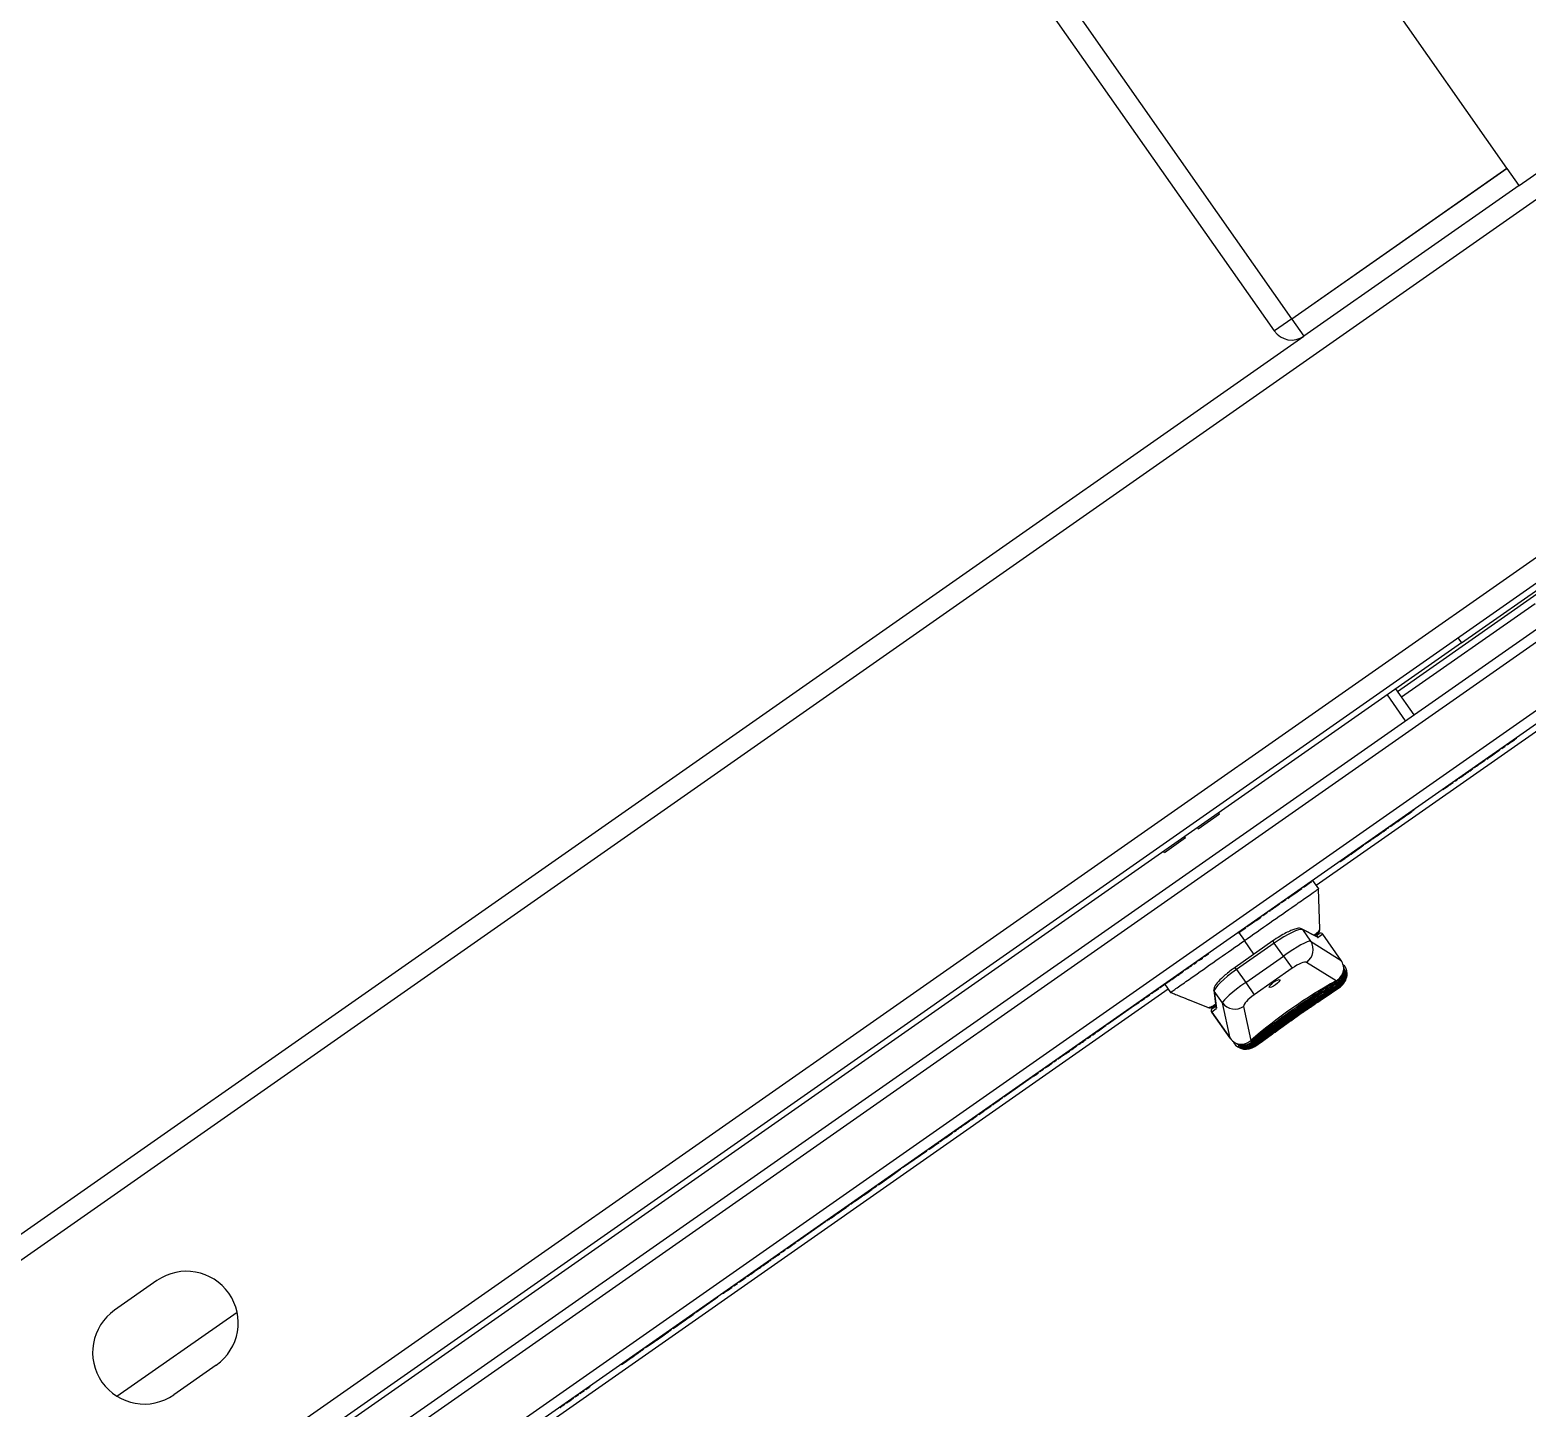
# Model space of a CAD drawing. Header units: millimetres. Extents: x 152904052 to 153933663, y 538271515 to 539240469.
# Drawn here: x 153333984.5 to 153334274.5, y 538932693 to 538932960 of the extents above; entities that cross this region are included whole.
import ezdxf

# ---------------------------------------------------------------- set-up
doc = ezdxf.new("R2010")
doc.units = ezdxf.units.MM
doc.layers.add('POWR', color=5, linetype='Continuous')

msp = doc.modelspace()

# ---------------------------------------------------------------- linework, layer by layer
at = {"layer": 'POWR', "color": 7}
for p, q in [((153333354.98, 538932282.11), (153335150.56, 538933539.39)), ((153334272.94, 538932929.88), (153335118.72, 538933522.1)), ((153333404.76, 538932247.62), (153335165.93, 538933480.81)), ((153333407.11, 538932244.27), (153335168.29, 538933477.45)), ((153334270.59, 538932933.24), (153333993.32, 538933329.21)), ((153334228.89, 538932904.04), (153333951.63, 538933300.02)), ((153334225.54, 538932901.69), (153333948.27, 538933297.67)), ((153334228.89, 538932904.04), (153334270.59, 538932933.24)), ((153334270.65, 538932933.15), (153334228.95, 538932903.96)), ((153334272.94, 538932929.88), (153334270.65, 538932933.15)), ((153334272.94, 538932929.88), (153334231.25, 538932900.68)), ((153334248.12, 538932917.38), (153334248.06, 538932917.46)), ((153334249.76, 538932918.53), (153334249.7, 538932918.61)), ((153334249.71, 538932918.62), (153334249.76, 538932918.53)), ((153334249.86, 538932918.73), (153334249.92, 538932918.64)), ((153334246.32, 538932916.12), (153334246.26, 538932916.2)), ((153334246.42, 538932916.32), (153334246.48, 538932916.23)), ((153334228.89, 538932904.04), (153334225.54, 538932901.69)), ((153334228.95, 538932903.96), (153334231.25, 538932900.68)), ((153333382.11, 538932306.11), (153334231.25, 538932900.68)), ((153334261.76, 538932841.24), (153334315.01, 538932878.52)), ((153333395.52, 538932227.18), (153334287.24, 538932851.57)), ((153333396.67, 538932225.54), (153334288.38, 538932849.93)), ((153334249.41, 538932831.85), (153334276.36, 538932850.72)), ((153334250.16, 538932830.79), (153334276.04, 538932848.91)), ((153334296.85, 538932842.55), (153333400.7, 538932215.06)), ((153334261.76, 538932841.24), (153333411.89, 538932246.15)), ((153334261.07, 538932842.22), (153334261.76, 538932841.24)), ((153334296.34, 538932839.63), (153333403.63, 538932214.54)), ((153334250.96, 538932826.16), (153334247.43, 538932831.2)), ((153334252.59, 538932827.31), (153334249.07, 538932832.35)), ((153334277.4, 538932824.83), (153334233.66, 538932794.2)), ((153334270.27, 538932821.25), (153334270.21, 538932821.33)), ((153334272.48, 538932822.8), (153334272.42, 538932822.88)), ((153334266.39, 538932818.53), (153334266.33, 538932818.62)), ((153334269.3, 538932820.57), (153334269.25, 538932820.66)), ((153334261.36, 538932815.02), (153334261.31, 538932815.1)), ((153334265.33, 538932817.79), (153334265.28, 538932817.88)), ((153334258.19, 538932812.79), (153334258.13, 538932812.88)), ((153334210.79, 538932805.24), (153334214.89, 538932808.11)), ((153334214.74, 538932808.31), (153334214.89, 538932808.11)), ((153334252.59, 538932808.87), (153334252.53, 538932808.95)), ((153334204.24, 538932800.65), (153334208.33, 538932803.52)), ((153334208.33, 538932803.52), (153334208.19, 538932803.72)), ((153334210.65, 538932805.44), (153334210.79, 538932805.24)), ((153334245.45, 538932803.87), (153334245.39, 538932803.95)), ((153334247.72, 538932805.46), (153334247.66, 538932805.54)), ((153334204.24, 538932800.65), (153334204.09, 538932800.86)), ((153334238.3, 538932798.87), (153334238.25, 538932798.95)), ((153334232.7, 538932794.95), (153334232.65, 538932795.03)), ((153334232.94, 538932795.23), (153334234.08, 538932793.59)), ((153334230.9, 538932793.68), (153334230.84, 538932793.77)), ((153334234.35, 538932785.79), (153334234.08, 538932793.59)), ((153334225.56, 538932789.94), (153334225.5, 538932790.03)), ((153334226.62, 538932790.68), (153334226.56, 538932790.77)), ((153334226.62, 538932790.67), (153334226.62, 538932790.68)), ((153334223.29, 538932788.35), (153334223.23, 538932788.44)), ((153334225.25, 538932783.49), (153334217.93, 538932778.37)), ((153334218.6, 538932785.19), (153334219.75, 538932783.56)), ((153334221.59, 538932780.93), (153334219.75, 538932783.56)), ((153334225.53, 538932783.08), (153334225.25, 538932783.49)), ((153334233.72, 538932784.35), (153334230.81, 538932785.85)), ((153334230.99, 538932785.69), (153334232.56, 538932783.44)), ((153334233.9, 538932784.19), (153334230.99, 538932785.69)), ((153334232.56, 538932783.44), (153334238.48, 538932779.72)), ((153334233.56, 538932784.43), (153334234.24, 538932784.91)), ((153334233.73, 538932784.35), (153334233.72, 538932784.35)), ((153334234.93, 538932784.79), (153334234.05, 538932784.17)), ((153334238.48, 538932779.72), (153334234.93, 538932784.79)), ((153334234.94, 538932784.79), (153334234.93, 538932784.79)), ((153334238.49, 538932779.72), (153334234.94, 538932784.79)), ((153334225.53, 538932783.08), (153334218.22, 538932777.96)), ((153334219.98, 538932775.44), (153334227.29, 538932780.56)), ((153334227.29, 538932780.56), (153334225.53, 538932783.08)), ((153334227.29, 538932780.56), (153334228.96, 538932778.18)), ((153334207.95, 538932777.61), (153334207.89, 538932777.69)), ((153334210.61, 538932779.48), (153334210.55, 538932779.56)), ((153334218.22, 538932777.96), (153334217.93, 538932778.37)), ((153334218.22, 538932777.96), (153334219.98, 538932775.44)), ((153334228.96, 538932778.18), (153334221.65, 538932773.06)), ((153334237.49, 538932775.76), (153334231.79, 538932779.34)), ((153334238.49, 538932779.72), (153334238.48, 538932779.72)), ((153334203.4, 538932774.43), (153334203.34, 538932774.51)), ((153334204.27, 538932775.16), (153334205.41, 538932773.52)), ((153334205.67, 538932776.02), (153334205.62, 538932776.1)), ((153334219.98, 538932775.44), (153334221.65, 538932773.06)), ((153334236.88, 538932773.61), (153334238.33, 538932774.62)), ((153334237.83, 538932775.34), (153334237.76, 538932775.45)), ((153334238.05, 538932775.03), (153334237.99, 538932775.11)), ((153334238.2, 538932774.81), (153334238.17, 538932774.86)), ((153334238.33, 538932774.62), (153334238.28, 538932774.71)), ((153334239.32, 538932776.2), (153334239.33, 538932776.22)), ((153334204.99, 538932774.13), (153333972.72, 538932611.49)), ((153334212.65, 538932770.6), (153334209.26, 538932771.97)), ((153334213.81, 538932773.95), (153334214.22, 538932770.7)), ((153334215.48, 538932771.47), (153334213.9, 538932773.73)), ((153334213.9, 538932773.73), (153334214.31, 538932770.48)), ((153334198.44, 538932770.95), (153334193.25, 538932767.32)), ((153334213.39, 538932769.71), (153334216.94, 538932764.64)), ((153334213.4, 538932769.71), (153334213.39, 538932769.71)), ((153334214.28, 538932770.33), (153334213.4, 538932769.71)), ((153334213.4, 538932769.71), (153334216.95, 538932764.64)), ((153334213.52, 538932770.4), (153334214.2, 538932770.88)), ((153334214.22, 538932770.69), (153334214.22, 538932770.7)), ((153334216.95, 538932764.64), (153334215.48, 538932771.47)), ((153334219.59, 538932770.8), (153334221.01, 538932764.22)), ((153334192.93, 538932767.1), (153334192.87, 538932767.18)), ((153334187.36, 538932763.2), (153334187.3, 538932763.28)), ((153334189.06, 538932764.38), (153334189, 538932764.47)), ((153334190.02, 538932765.06), (153334189.96, 538932765.14)), ((153334216.95, 538932764.64), (153334216.94, 538932764.64)), ((153334221.21, 538932763.86), (153334221.29, 538932763.75)), ((153334221.44, 538932763.53), (153334221.5, 538932763.44)), ((153334221.62, 538932763.27), (153334221.65, 538932763.23)), ((153334221.73, 538932763.12), (153334221.78, 538932763.04)), ((153334221.78, 538932763.04), (153334223.23, 538932764.05)), ((153334184.73, 538932761.36), (153334184.67, 538932761.44)), ((153334185.79, 538932762.1), (153334185.73, 538932762.18)), ((153334178.7, 538932757.14), (153334178.65, 538932757.22)), ((153334180.15, 538932758.15), (153334180.09, 538932758.23)), ((153334181.12, 538932758.83), (153334181.06, 538932758.91)), ((153334178.43, 538932756.94), (153334173.11, 538932753.22)), ((153334170.71, 538932751.54), (153334170.65, 538932751.62)), ((153334172.87, 538932753.05), (153334172.81, 538932753.13)), ((153334168, 538932749.64), (153334167.94, 538932749.72)), ((153334165.72, 538932748.05), (153334165.67, 538932748.13)), ((153334158.21, 538932742.78), (153334153.5, 538932739.49)), ((153334158.21, 538932742.78), (153334158.15, 538932742.87)), ((153334153.16, 538932739.25), (153334153.1, 538932739.33)), ((153334146.01, 538932734.25), (153334145.96, 538932734.33)), ((153334148.56, 538932736.03), (153334148.5, 538932736.11)), ((153334138.67, 538932729.1), (153334133.19, 538932725.26)), ((153334132.93, 538932725.08), (153334132.87, 538932725.17)), ((153334129.76, 538932722.86), (153334129.7, 538932722.94)), ((153334130.82, 538932723.61), (153334130.76, 538932723.69)), ((153334125.79, 538932720.08), (153334125.73, 538932720.17)), ((153334128.06, 538932721.67), (153334128, 538932721.76)), ((153334009.11, 538932717.67), (153334000.92, 538932711.94)), ((153334123.51, 538932718.49), (153334123.46, 538932718.57)), ((153334117.77, 538932714.47), (153334113.53, 538932711.5)), ((153334117.77, 538932714.47), (153334117.71, 538932714.55)), ((153334001.37, 538932695.26), (153334024.63, 538932711.54)), ((153334113.38, 538932711.4), (153334113.32, 538932711.48)), ((153334108.78, 538932708.18), (153334108.72, 538932708.26)), ((153334106.24, 538932706.4), (153334106.18, 538932706.48)), ((153334020.58, 538932701.29), (153334012.39, 538932695.56)), ((153334099.1, 538932701.39), (153334099.04, 538932701.48)), ((153334091.9, 538932696.35), (153334091.84, 538932696.44)), ((153334093, 538932697.13), (153334092.95, 538932697.21)), ((153334088.13, 538932693.72), (153334088.08, 538932693.8)), ((153334090.8, 538932695.58), (153334090.74, 538932695.66))]:
    msp.add_line(p, q, dxfattribs=at)
at = {"layer": 'POWR', "color": 7, "flags": 128}
msp.add_lwpolyline([(153334239.25, 538932776.33), (153334239.29, 538932776.31), (153334239.32, 538932776.28), (153334239.35, 538932776.26), (153334239.37, 538932776.23), (153334239.39, 538932776.21), (153334239.4, 538932776.19), (153334239.41, 538932776.16), (153334239.41, 538932776.14)], dxfattribs=at)
at = {"layer": 'POWR', "color": 7}
for centre, radius, start, end in [((153334228.89, 538932904.04), 0.1, 215, 305), ((153334228.89, 538932904.04), 4.1, 215, 305), ((153334230.59, 538932785.43), 0.478, 33.7503, 62.6971), ((153334230.01, 538932781.8), 3.04, 305.9813, 32.6058), ((153334233.64, 538932783.88), 0.501, 34.9493, 88.1583), ((153334233.5, 538932783.93), 0.478, 33.7519, 61.4607), ((153334234.53, 538932784.5), 0.5, 35, 125), ((153334234.52, 538932784.5), 0.499, 34.8431, 124.8422), ((153334236.61, 538932777.08), 3, 305, 35), ((153334238.82, 538932777.14), 0.264, 30.7039, 81.8639), ((153334238.93, 538932777.74), 0.3, 304.7968, 2.1446), ((153334239, 538932777.62), 0.3, 304.8181, 1.6827), ((153334237.39, 538932775.51), 0.368, 349.6788, 40.542), ((153334237.67, 538932775.2), 0.332, 344.0835, 41.999), ((153334237.99, 538932774.96), 0.203, 330.0014, 26.7177), ((153334239.02, 538932776.73), 0.238, 20.7146, 78.6181), ((153334239.15, 538932776.39), 0.22, 9.7435, 74.3896), ((153334239.17, 538932777.29), 0.299, 326.5957, 0.0839), ((153334214.28, 538932774.01), 0.478, 187.3029, 216.2497), ((153334213.8, 538932769.99), 0.5, 125, 215), ((153334213.8, 538932770), 0.499, 125.1578, 215.1569), ((153334214.69, 538932770.61), 0.501, 161.8417, 215.0507), ((153334214.7, 538932770.76), 0.478, 188.5393, 216.2481), ((153334217.89, 538932773.32), 3.04, 217.3942, 304.0187), ((153334220.06, 538932765.5), 3, 215, 305), ((153334218.43, 538932763.81), 0.3, 246.8184, 305.2572), ((153334218.65, 538932763.54), 0.3, 247.8554, 305.2032), ((153334218.74, 538932763.44), 0.3, 248.3173, 305.1819), ((153334218.99, 538932763.16), 0.299, 249.9211, 286.4612), ((153334219.26, 538932763.44), 0.264, 168.1361, 219.2961), ((153334219.57, 538932763.11), 0.238, 171.3819, 229.2854), ((153334219.85, 538932762.87), 0.22, 175.6104, 240.2565), ((153334221.27, 538932764.22), 0.368, 209.458, 260.3211), ((153334221.47, 538932763.86), 0.332, 208.001, 265.9165), ((153334221.59, 538932763.47), 0.203, 223.2823, 279.9986), ((153334220.04, 538932762.69), 0.148, 193.722, 252.7075), ((153334014.85, 538932709.48), 10, 305, 125), ((153334006.65, 538932703.75), 10, 125, 305)]:
    msp.add_arc(centre, radius, start, end, dxfattribs=at)
for centre, major_axis, ratio, start_param, end_param in [((153334226.16, 538932782.18), (-4.91, -3.44), 0.183333, 3.246312, 4.712389), ((153334227.72, 538932779.95), (-4.91, -3.44), 0.124664, 3.246312, 4.712389), ((153334230.89, 538932788.67), (3.15, -4.51), 0.105104, 6.08579, 6.283185), ((153334218.85, 538932777.06), (-4.91, -3.44), 0.183333, 4.712389, 6.178466), ((153334229.39, 538932777.57), (-2.46, -1.72), 0.249328, 3.246312, 4.712389), ((153334220.41, 538932774.83), (-4.91, -3.44), 0.124664, 4.712389, 6.178466), ((153334232.6, 538932765.2), (-20.89, -14.63), 0.249328, 4.306744, 5.118034), ((153334222.08, 538932772.45), (-2.46, -1.72), 0.249328, 4.712389, 6.178466), ((153334211.13, 538932774.83), (3.15, -4.51), 0.105104, 0, 0.197396)]:
    msp.add_ellipse(centre, major_axis=major_axis, ratio=ratio, start_param=start_param, end_param=end_param, dxfattribs=at)
msp.add_ellipse((153334225.58, 538932775.23), major_axis=(-1.02, -0.72), ratio=0.249328, dxfattribs=at)
for points, knots in [([(153334269.59, 538932820.77), (153334269.73, 538932820.87), (153334270.14, 538932821.16), (153334270.22, 538932821.21), (153334270.27, 538932821.25)], [0, 0, 0, 0, 0.335144, 1, 1, 1, 1]), ([(153334270.56, 538932821.45), (153334270.65, 538932821.52), (153334271.32, 538932821.98), (153334272.15, 538932822.56), (153334272.37, 538932822.72), (153334272.48, 538932822.8)], [0, 0, 0, 0, 0.077644, 0.56479, 1, 1, 1, 1]), ([(153334265.33, 538932817.79), (153334265.49, 538932817.91), (153334265.82, 538932818.13), (153334266.13, 538932818.35), (153334266.34, 538932818.5), (153334266.38, 538932818.52), (153334266.39, 538932818.53)], [0, 0, 0, 0, 0.284757, 0.580029, 0.801375, 1, 1, 1, 1]), ([(153334266.68, 538932818.74), (153334266.8, 538932818.82), (153334267.53, 538932819.34), (153334268.33, 538932819.89), (153334269.13, 538932820.45), (153334269.25, 538932820.54), (153334269.3, 538932820.57)], [0, 0, 0, 0, 0.079147, 0.459448, 0.74463, 1, 1, 1, 1]), ([(153334261.36, 538932815.02), (153334261.38, 538932815.02), (153334261.4, 538932815.04), (153334261.64, 538932815.21), (153334262.01, 538932815.47), (153334262.53, 538932815.83), (153334263.14, 538932816.26), (153334263.65, 538932816.62), (153334263.94, 538932816.82), (153334264.01, 538932816.87)], [0, 0, 0, 0, 0.190663, 0.352727, 0.496222, 0.633954, 0.779374, 0.943613, 1, 1, 1, 1]), ([(153334264.3, 538932817.07), (153334264.3, 538932817.07), (153334264.3, 538932817.07), (153334264.35, 538932817.11), (153334264.45, 538932817.18), (153334264.59, 538932817.27), (153334264.75, 538932817.39), (153334264.93, 538932817.51), (153334265.14, 538932817.66), (153334265.26, 538932817.75), (153334265.33, 538932817.79)], [0, 0, 0, 0, 0.048564, 0.180372, 0.296888, 0.408877, 0.527506, 0.661824, 0.817994, 1, 1, 1, 1]), ([(153334258.19, 538932812.79), (153334258.21, 538932812.81), (153334258.26, 538932812.84), (153334258.68, 538932813.14), (153334259.32, 538932813.58), (153334259.9, 538932813.99), (153334260.17, 538932814.18)], [0, 0, 0, 0, 0.3084899, 0.5716582, 0.8051259, 1, 1, 1, 1]), ([(153334260.46, 538932814.38), (153334260.46, 538932814.38), (153334260.45, 538932814.38), (153334260.69, 538932814.54), (153334260.97, 538932814.74), (153334261.08, 538932814.81)], [0, 0, 0, 0, 0.389539, 0.778615, 1, 1, 1, 1]), ([(153334248.01, 538932805.66), (153334248.5, 538932806.01), (153334249.64, 538932806.8), (153334251.06, 538932807.8), (153334252.29, 538932808.66), (153334252.49, 538932808.8), (153334252.59, 538932808.87)], [0, 0, 0, 0, 0.1920598, 0.4469275, 0.7363288, 1, 1, 1, 1]), ([(153334243.17, 538932802.28), (153334243.18, 538932802.28), (153334243.2, 538932802.29), (153334243.33, 538932802.39), (153334243.54, 538932802.54), (153334243.87, 538932802.76), (153334244.32, 538932803.08), (153334244.89, 538932803.48), (153334245.25, 538932803.73), (153334245.45, 538932803.87)], [0, 0, 0, 0, 0.141147, 0.263463, 0.373351, 0.478643, 0.62563, 0.795661, 1, 1, 1, 1]), ([(153334245.45, 538932803.87), (153334245.79, 538932804.11), (153334246.49, 538932804.6), (153334247.17, 538932805.08), (153334247.62, 538932805.39), (153334247.69, 538932805.44), (153334247.72, 538932805.46)], [0, 0, 0, 0, 0.281581, 0.574587, 0.7968, 1, 1, 1, 1]), ([(153334238.3, 538932798.87), (153334238.33, 538932798.89), (153334238.37, 538932798.92), (153334238.8, 538932799.21), (153334239.47, 538932799.68), (153334240.48, 538932800.39), (153334241.7, 538932801.25), (153334242.54, 538932801.83), (153334242.89, 538932802.08)], [0, 0, 0, 0, 0.192912, 0.360912, 0.512245, 0.657045, 0.85813, 1, 1, 1, 1]), ([(153334231.19, 538932793.88), (153334231.6, 538932794.17), (153334232.44, 538932794.76), (153334232.62, 538932794.89), (153334232.7, 538932794.95)], [0, 0, 0, 0, 0.489517, 1, 1, 1, 1]), ([(153334219.75, 538932783.56), (153334223.02, 538932785.85), (153334226.7, 538932788.42), (153334230.78, 538932791.28), (153334232.01, 538932792.14), (153334233.07, 538932792.88), (153334233.92, 538932793.48), (153334234.13, 538932793.63), (153334234.07, 538932793.58), (153334234.23, 538932793.7), (153334234.16, 538932793.65), (153334234.08, 538932793.59)], [0, 0, 0, 0, 0.12506, 0.140693, 0.156235, 0.171776, 0.187317, 0.207953, 0.228796, 0.24964, 1, 1, 1, 1]), ([(153334228.12, 538932791.74), (153334228.67, 538932792.12), (153334229.71, 538932792.85), (153334230.67, 538932793.52), (153334230.83, 538932793.63), (153334230.9, 538932793.68)], [0, 0, 0, 0, 0.367047, 0.694904, 1, 1, 1, 1]), ([(153334223.29, 538932788.35), (153334223.3, 538932788.36), (153334223.31, 538932788.37), (153334223.44, 538932788.46), (153334223.66, 538932788.61), (153334223.93, 538932788.8), (153334224.14, 538932788.95), (153334224.24, 538932789.02)], [0, 0, 0, 0, 0.24327, 0.458274, 0.654298, 0.84222, 1, 1, 1, 1]), ([(153334224.52, 538932789.22), (153334224.52, 538932789.22), (153334224.52, 538932789.22), (153334224.61, 538932789.28), (153334224.8, 538932789.41), (153334225.03, 538932789.58), (153334225.3, 538932789.76), (153334225.47, 538932789.88), (153334225.56, 538932789.94)], [0, 0, 0, 0, 0.0508933, 0.2518408, 0.4330083, 0.5979049, 0.7828544, 1, 1, 1, 1]), ([(153334225.56, 538932789.94), (153334225.72, 538932790.06), (153334226.05, 538932790.29), (153334226.36, 538932790.51), (153334226.57, 538932790.65), (153334226.6, 538932790.67), (153334226.62, 538932790.68)], [0, 0, 0, 0, 0.279221, 0.569595, 0.792219, 1, 1, 1, 1]), ([(153334226.9, 538932790.89), (153334227.05, 538932790.99), (153334227.39, 538932791.23), (153334227.73, 538932791.47), (153334227.8, 538932791.51), (153334227.83, 538932791.54)], [0, 0, 0, 0, 0.2629075, 0.6443136, 1, 1, 1, 1]), ([(153334218.5, 538932785), (153334218.5, 538932785), (153334218.5, 538932785), (153334219, 538932785.35), (153334219.74, 538932785.87), (153334220, 538932786.05)], [0, 0, 0, 0, 0.3124174, 0.7626894, 1, 1, 1, 1]), ([(153334220.28, 538932786.25), (153334220.28, 538932786.25), (153334220.28, 538932786.25), (153334220.77, 538932786.59), (153334221.7, 538932787.24), (153334222.53, 538932787.82), (153334222.96, 538932788.12), (153334223, 538932788.15)], [0, 0, 0, 0, 0.19194, 0.478727, 0.737633, 0.972253, 1, 1, 1, 1]), ([(153334205.41, 538932773.52), (153334205.34, 538932773.47), (153334205.26, 538932773.41), (153334205.43, 538932773.53), (153334205.36, 538932773.48), (153334205.58, 538932773.63), (153334206.43, 538932774.23), (153334207.49, 538932774.97), (153334208.72, 538932775.83), (153334212.8, 538932778.69), (153334216.48, 538932781.26), (153334219.75, 538932783.56)], [0, 0, 0, 0, 0.7503603, 0.7712036, 0.792047, 0.8126829, 0.8282242, 0.8437654, 0.8593074, 0.87494, 1, 1, 1, 1]), ([(153334230.82, 538932785.85), (153334230.69, 538932785.89), (153334230.35, 538932786), (153334229.64, 538932785.85), (153334228.72, 538932785.5), (153334227.74, 538932785.03), (153334226.55, 538932784.36), (153334225.69, 538932783.79), (153334225.25, 538932783.48)], [0, 0, 0, 0, 0.136399, 0.35062, 0.486259, 0.639988, 0.811317, 1, 1, 1, 1]), ([(153334233.23, 538932784.6), (153334233.53, 538932784.84), (153334234.18, 538932785.34), (153334234.29, 538932785.63), (153334234.35, 538932785.79)], [0, 0, 0, 0, 0.460595, 1, 1, 1, 1]), ([(153334233.93, 538932784.94), (153334233.93, 538932784.94), (153334233.92, 538932784.94), (153334234.04, 538932785.02), (153334233.78, 538932784.83), (153334233.37, 538932784.55), (153334233.36, 538932784.54)], [0, 0, 0, 0, 0.076031, 0.684272, 0.984473, 1, 1, 1, 1]), ([(153334233.93, 538932784.94), (153334233.99, 538932784.99), (153334234.12, 538932785.09), (153334234.26, 538932785.31), (153334234.34, 538932785.54), (153334234.35, 538932785.71), (153334234.35, 538932785.79)], [0, 0, 0, 0, 0.246097, 0.5, 0.753903, 1, 1, 1, 1]), ([(153334210.9, 538932779.68), (153334211.06, 538932779.79), (153334211.58, 538932780.15), (153334211.66, 538932780.21), (153334211.71, 538932780.25)], [0, 0, 0, 0, 0.315009, 1, 1, 1, 1]), ([(153334212, 538932780.45), (153334212.14, 538932780.54), (153334212.68, 538932780.93), (153334212.76, 538932780.98), (153334212.82, 538932781.02)], [0, 0, 0, 0, 0.248164, 1, 1, 1, 1]), ([(153334205.67, 538932776.02), (153334206.02, 538932776.26), (153334206.72, 538932776.75), (153334207.41, 538932777.23), (153334207.86, 538932777.55), (153334207.92, 538932777.59), (153334207.95, 538932777.61)], [0, 0, 0, 0, 0.277132, 0.564991, 0.788001, 1, 1, 1, 1]), ([(153334208.23, 538932777.81), (153334208.4, 538932777.93), (153334208.94, 538932778.31), (153334209.47, 538932778.68), (153334209.59, 538932778.76), (153334209.64, 538932778.8)], [0, 0, 0, 0, 0.196019, 0.608424, 1, 1, 1, 1]), ([(153334209.93, 538932779), (153334210.07, 538932779.1), (153334210.5, 538932779.4), (153334210.56, 538932779.44), (153334210.61, 538932779.48)], [0, 0, 0, 0, 0.322226, 1, 1, 1, 1]), ([(153334217.93, 538932778.36), (153334217.59, 538932778.12), (153334216.93, 538932777.64), (153334215.76, 538932776.69), (153334214.65, 538932775.62), (153334213.88, 538932774.61), (153334213.83, 538932774.15), (153334213.81, 538932773.94)], [0, 0, 0, 0, 0.148366, 0.289904, 0.552429, 0.78964, 1, 1, 1, 1]), ([(153334237.49, 538932775.76), (153334237.84, 538932776.01), (153334238.52, 538932776.52), (153334239, 538932777.64), (153334238.99, 538932778.78), (153334238.65, 538932779.41), (153334238.48, 538932779.72)], [0, 0, 0, 0, 0.280267, 0.560119, 0.77999, 1, 1, 1, 1]), ([(153334237.67, 538932775.75), (153334237.98, 538932776), (153334238.54, 538932776.43), (153334238.76, 538932777.1), (153334238.86, 538932777.4)], [0, 0, 0, 0, 0.560102, 1, 1, 1, 1]), ([(153334239, 538932778.16), (153334239.01, 538932778.14), (153334239.03, 538932778.1), (153334239.05, 538932778.07), (153334239.06, 538932778.06)], [0, 0, 0, 0, 0.56, 1, 1, 1, 1]), ([(153334239.04, 538932776.88), (153334239.08, 538932777), (153334239.15, 538932777.25), (153334239.19, 538932777.54), (153334239.21, 538932777.74), (153334239.23, 538932777.75), (153334239.23, 538932777.75)], [0, 0, 0, 0, 0.280806, 0.560908, 0.780709, 1, 1, 1, 1]), ([(153334239.06, 538932778.06), (153334239.07, 538932778.04), (153334239.08, 538932778), (153334239.09, 538932777.88), (153334239.1, 538932777.73), (153334239.09, 538932777.51), (153334239.06, 538932777.35), (153334239.05, 538932777.27)], [0, 0, 0, 0, 0.249744, 0.375036, 0.500188, 0.74981, 1, 1, 1, 1]), ([(153334239.07, 538932776.96), (153334239.1, 538932777.02), (153334239.16, 538932777.11), (153334239.21, 538932777.24), (153334239.22, 538932777.32), (153334239.21, 538932777.36), (153334239.19, 538932777.38), (153334239.18, 538932777.38), (153334239.17, 538932777.38)], [0, 0, 0, 0, 0.374659, 0.561624, 0.655741, 0.749878, 0.87458, 1, 1, 1, 1]), ([(153334239.23, 538932777.75), (153334239.24, 538932777.73), (153334239.27, 538932777.69), (153334239.29, 538932777.65), (153334239.3, 538932777.63)], [0, 0, 0, 0, 0.56, 1, 1, 1, 1]), ([(153334239.23, 538932776.5), (153334239.27, 538932776.62), (153334239.34, 538932776.87), (153334239.39, 538932777.17), (153334239.4, 538932777.29), (153334239.41, 538932777.34)], [0, 0, 0, 0, 0.36017, 0.71825, 1, 1, 1, 1]), ([(153334239.3, 538932777.63), (153334239.3, 538932777.63), (153334239.31, 538932777.61), (153334239.31, 538932777.54), (153334239.32, 538932777.45), (153334239.32, 538932777.28), (153334239.3, 538932777.06), (153334239.26, 538932776.89), (153334239.24, 538932776.81)], [0, 0, 0, 0, 0.125651, 0.251071, 0.376235, 0.501213, 0.75047, 1, 1, 1, 1]), ([(153334239.43, 538932777.39), (153334239.44, 538932777.37), (153334239.45, 538932777.34), (153334239.47, 538932777.31), (153334239.47, 538932777.29)], [0, 0, 0, 0, 0.56, 1, 1, 1, 1]), ([(153334203.4, 538932774.43), (153334203.42, 538932774.44), (153334203.45, 538932774.46), (153334203.75, 538932774.67), (153334204.18, 538932774.97), (153334204.66, 538932775.31), (153334205.17, 538932775.66), (153334205.5, 538932775.9), (153334205.67, 538932776.02)], [0, 0, 0, 0, 0.203822, 0.38104, 0.547981, 0.683805, 0.832176, 1, 1, 1, 1]), ([(153334220.95, 538932764.04), (153334222.43, 538932765.18), (153334225.38, 538932767.46), (153334229.84, 538932770.64), (153334233.98, 538932773.43), (153334236.44, 538932774.98), (153334237.67, 538932775.75)], [0, 0, 0, 0, 0.280656, 0.560317, 0.780051, 1, 1, 1, 1]), ([(153334221.01, 538932764.15), (153334222.47, 538932765.28), (153334225.39, 538932767.55), (153334229.78, 538932770.69), (153334233.88, 538932773.43), (153334236.33, 538932774.96), (153334237.56, 538932775.73)], [0, 0, 0, 0, 0.279884, 0.560494, 0.779839, 1, 1, 1, 1]), ([(153334237.76, 538932775.45), (153334236.2, 538932774.47), (153334233.09, 538932772.5), (153334228.63, 538932769.43), (153334224.63, 538932766.52), (153334222.35, 538932764.75), (153334221.21, 538932763.86)], [0, 0, 0, 0, 0.279462, 0.559802, 0.778911, 1, 1, 1, 1]), ([(153334221.29, 538932763.75), (153334222.74, 538932764.87), (153334225.65, 538932767.12), (153334230.06, 538932770.26), (153334234.18, 538932773.03), (153334236.61, 538932774.57), (153334237.83, 538932775.34)], [0, 0, 0, 0, 0.279365, 0.559627, 0.778697, 1, 1, 1, 1]), ([(153334237.99, 538932775.11), (153334236.45, 538932774.13), (153334233.37, 538932772.16), (153334228.88, 538932769.07), (153334224.86, 538932766.14), (153334222.59, 538932764.4), (153334221.44, 538932763.53)], [0, 0, 0, 0, 0.279197, 0.55923, 0.778542, 1, 1, 1, 1]), ([(153334221.5, 538932763.44), (153334222.46, 538932764.17), (153334224.37, 538932765.63), (153334227.47, 538932767.91), (153334230.83, 538932770.28), (153334234.44, 538932772.72), (153334236.84, 538932774.25), (153334238.05, 538932775.03)], [0, 0, 0, 0, 0.186481, 0.372718, 0.559433, 0.778886, 1, 1, 1, 1]), ([(153334238.17, 538932774.86), (153334237.17, 538932774.21), (153334235.17, 538932772.92), (153334231.96, 538932770.77), (153334228.55, 538932768.4), (153334225, 538932765.83), (153334222.75, 538932764.13), (153334221.62, 538932763.27)], [0, 0, 0, 0, 0.186493, 0.373204, 0.559469, 0.779702, 1, 1, 1, 1]), ([(153334221.65, 538932763.23), (153334222.62, 538932763.95), (153334224.54, 538932765.38), (153334227.66, 538932767.64), (153334231.02, 538932770.01), (153334234.62, 538932772.46), (153334237, 538932774.03), (153334238.2, 538932774.81)], [0, 0, 0, 0, 0.186482, 0.372708, 0.559438, 0.778869, 1, 1, 1, 1]), ([(153334238.28, 538932774.71), (153334237.28, 538932774.05), (153334235.3, 538932772.72), (153334232.11, 538932770.55), (153334228.7, 538932768.18), (153334225.15, 538932765.63), (153334222.87, 538932763.96), (153334221.73, 538932763.12)], [0, 0, 0, 0, 0.18649, 0.373191, 0.559464, 0.77969, 1, 1, 1, 1]), ([(153334239.05, 538932777.27), (153334238.9, 538932776.86), (153334238.65, 538932776.12), (153334238.03, 538932775.65), (153334237.76, 538932775.45)], [0, 0, 0, 0, 0.558805, 1, 1, 1, 1]), ([(153334237.83, 538932775.34), (153334238.13, 538932775.57), (153334238.67, 538932775.98), (153334238.93, 538932776.6), (153334239.04, 538932776.88)], [0, 0, 0, 0, 0.559341, 1, 1, 1, 1]), ([(153334239.24, 538932776.81), (153334239.09, 538932776.43), (153334238.83, 538932775.74), (153334238.25, 538932775.3), (153334237.99, 538932775.11)], [0, 0, 0, 0, 0.559946, 1, 1, 1, 1]), ([(153334238.05, 538932775.03), (153334238.34, 538932775.25), (153334238.85, 538932775.65), (153334239.11, 538932776.24), (153334239.23, 538932776.5)], [0, 0, 0, 0, 0.560851, 1, 1, 1, 1]), ([(153334239.37, 538932776.43), (153334239.22, 538932776.08), (153334238.95, 538932775.45), (153334238.41, 538932775.04), (153334238.17, 538932774.86)], [0, 0, 0, 0, 0.560632, 1, 1, 1, 1]), ([(153334238.2, 538932774.81), (153334238.47, 538932775.03), (153334238.96, 538932775.41), (153334239.22, 538932775.98), (153334239.33, 538932776.22)], [0, 0, 0, 0, 0.558153, 1, 1, 1, 1]), ([(153334239.41, 538932776.14), (153334239.26, 538932775.82), (153334238.99, 538932775.26), (153334238.49, 538932774.88), (153334238.28, 538932774.71)], [0, 0, 0, 0, 0.558034, 1, 1, 1, 1]), ([(153334239.29, 538932776.73), (153334239.3, 538932776.76), (153334239.34, 538932776.81), (153334239.38, 538932776.9), (153334239.39, 538932776.97), (153334239.39, 538932777.01), (153334239.39, 538932777.04), (153334239.37, 538932777.05), (153334239.35, 538932777.05), (153334239.34, 538932777.05)], [0, 0, 0, 0, 0.171196, 0.419391, 0.543584, 0.606184, 0.668896, 0.834743, 1, 1, 1, 1]), ([(153334239.32, 538932776.2), (153334239.37, 538932776.33), (153334239.43, 538932776.5), (153334239.44, 538932776.62), (153334239.44, 538932776.64)], [0, 0, 0, 0, 0.7646615, 1, 1, 1, 1]), ([(153334239.33, 538932776.22), (153334239.41, 538932776.47), (153334239.51, 538932776.81), (153334239.53, 538932777.1), (153334239.54, 538932777.12), (153334239.54, 538932777.13)], [0, 0, 0, 0, 0.558035, 0.7787477, 1, 1, 1, 1]), ([(153334239.47, 538932777.29), (153334239.47, 538932777.29), (153334239.48, 538932777.27), (153334239.48, 538932777.2), (153334239.48, 538932777.1), (153334239.47, 538932776.92), (153334239.44, 538932776.68), (153334239.39, 538932776.51), (153334239.37, 538932776.43)], [0, 0, 0, 0, 0.124886, 0.250388, 0.375677, 0.500865, 0.750601, 1, 1, 1, 1]), ([(153334239.56, 538932776.88), (153334239.56, 538932776.86), (153334239.56, 538932776.81), (153334239.54, 538932776.64), (153334239.49, 538932776.4), (153334239.43, 538932776.23), (153334239.41, 538932776.14)], [0, 0, 0, 0, 0.083233, 0.266712, 0.633241, 1, 1, 1, 1]), ([(153334198.61, 538932771.08), (153334198.62, 538932771.08), (153334198.63, 538932771.09), (153334198.95, 538932771.31), (153334199.41, 538932771.63), (153334199.42, 538932771.64)], [0, 0, 0, 0, 0.400326, 0.98925, 1, 1, 1, 1]), ([(153334199.7, 538932771.84), (153334199.71, 538932771.84), (153334199.71, 538932771.85), (153334200.02, 538932772.06), (153334200.46, 538932772.37), (153334200.51, 538932772.4)], [0, 0, 0, 0, 0.3714392, 0.9283596, 1, 1, 1, 1]), ([(153334200.8, 538932772.6), (153334200.8, 538932772.61), (153334200.8, 538932772.61), (153334201.05, 538932772.78), (153334201.39, 538932773.02), (153334201.42, 538932773.04)], [0, 0, 0, 0, 0.372675, 0.947787, 1, 1, 1, 1]), ([(153334201.7, 538932773.24), (153334201.73, 538932773.26), (153334201.79, 538932773.3), (153334202.32, 538932773.67), (153334202.86, 538932774.05), (153334203.19, 538932774.28), (153334203.22, 538932774.3)], [0, 0, 0, 0, 0.361483, 0.676351, 0.972907, 1, 1, 1, 1]), ([(153334205.41, 538932773.52), (153334205.75, 538932773.38), (153334206.42, 538932773.11), (153334207.38, 538932772.72), (153334208.17, 538932772.41), (153334208.69, 538932772.2), (153334208.99, 538932772.08), (153334209.16, 538932772.01), (153334209.22, 538932771.98), (153334209.26, 538932771.97)], [0, 0, 0, 0, 0.1212211, 0.2429205, 0.3712161, 0.5123961, 0.6669653, 0.8310887, 1, 1, 1, 1]), ([(153334223.23, 538932764.05), (153334223.24, 538932764.06), (153334223.51, 538932764.24), (153334224.46, 538932764.94), (153334226.04, 538932766.09), (153334227.94, 538932767.48), (153334229.98, 538932768.93), (153334232.05, 538932770.36), (153334234, 538932771.67), (153334235.63, 538932772.76), (153334236.61, 538932773.41), (153334236.87, 538932773.6), (153334236.88, 538932773.61)], [0, 0, 0, 0, 0.003473, 0.127751, 0.25193, 0.375819, 0.499822, 0.624027, 0.748207, 0.872102, 0.996008, 1, 1, 1, 1]), ([(153334212.65, 538932770.6), (153334212.86, 538932770.6), (153334213.16, 538932770.61), (153334213.93, 538932771.11), (153334214.15, 538932771.26)], [0, 0, 0, 0, 0.702256, 1, 1, 1, 1]), ([(153334214.17, 538932771.11), (153334214.15, 538932771.09), (153334213.75, 538932770.81), (153334213.49, 538932770.63), (153334213.6, 538932770.71), (153334213.6, 538932770.71), (153334213.6, 538932770.71)], [0, 0, 0, 0, 0.015527, 0.315728, 0.923969, 1, 1, 1, 1]), ([(153334190.31, 538932765.26), (153334190.65, 538932765.5), (153334191.6, 538932766.16), (153334192.64, 538932766.89), (153334192.83, 538932767.03), (153334192.93, 538932767.1)], [0, 0, 0, 0, 0.218371, 0.615957, 1, 1, 1, 1]), ([(153334185.09, 538932761.6), (153334185.43, 538932761.85), (153334186.13, 538932762.33), (153334186.82, 538932762.82), (153334187.27, 538932763.13), (153334187.33, 538932763.18), (153334187.36, 538932763.2)], [0, 0, 0, 0, 0.275754, 0.56072, 0.783725, 1, 1, 1, 1]), ([(153334187.65, 538932763.4), (153334187.82, 538932763.52), (153334188.35, 538932763.89), (153334188.89, 538932764.27), (153334189, 538932764.34), (153334189.06, 538932764.38)], [0, 0, 0, 0, 0.192889, 0.60287, 1, 1, 1, 1]), ([(153334189.34, 538932764.58), (153334189.48, 538932764.68), (153334189.92, 538932764.99), (153334189.98, 538932765.03), (153334190.02, 538932765.06)], [0, 0, 0, 0, 0.31786, 1, 1, 1, 1]), ([(153334216.95, 538932764.64), (153334217.26, 538932764.31), (153334217.88, 538932763.64), (153334219.12, 538932763.42), (153334220.18, 538932763.64), (153334220.73, 538932764.02), (153334221.01, 538932764.22)], [0, 0, 0, 0, 0.279785, 0.559857, 0.779728, 1, 1, 1, 1]), ([(153334218.31, 538932763.53), (153334218.3, 538932763.55), (153334218.27, 538932763.58), (153334218.25, 538932763.61), (153334218.24, 538932763.62)], [0, 0, 0, 0, 0.5599998, 1, 1, 1, 1]), ([(153334219.05, 538932763.27), (153334218.97, 538932763.29), (153334218.81, 538932763.31), (153334218.61, 538932763.38), (153334218.47, 538932763.44), (153334218.36, 538932763.49), (153334218.33, 538932763.52), (153334218.31, 538932763.53)], [0, 0, 0, 0, 0.251028, 0.501181, 0.626243, 0.751403, 1, 1, 1, 1]), ([(153334218.54, 538932763.26), (153334218.55, 538932763.27), (153334218.58, 538932763.27), (153334218.9, 538932763.19), (153334219.23, 538932763.16), (153334219.42, 538932763.14)], [0, 0, 0, 0, 0.279424, 0.560243, 1, 1, 1, 1]), ([(153334218.63, 538932763.16), (153334218.61, 538932763.18), (153334218.58, 538932763.21), (153334218.55, 538932763.25), (153334218.54, 538932763.26)], [0, 0, 0, 0, 0.56, 1, 1, 1, 1]), ([(153334218.6, 538932763.56), (153334218.6, 538932763.55), (153334218.59, 538932763.54), (153334218.61, 538932763.51), (153334218.65, 538932763.49), (153334218.75, 538932763.47), (153334218.87, 538932763.47), (153334218.96, 538932763.49), (153334219, 538932763.49)], [0, 0, 0, 0, 0.125083, 0.250612, 0.375716, 0.501101, 0.749517, 1, 1, 1, 1]), ([(153334219.42, 538932762.93), (153334219.34, 538932762.94), (153334219.17, 538932762.96), (153334218.95, 538932763.02), (153334218.79, 538932763.08), (153334218.71, 538932763.11), (153334218.65, 538932763.14), (153334218.63, 538932763.16), (153334218.63, 538932763.16)], [0, 0, 0, 0, 0.250691, 0.499738, 0.624633, 0.749644, 0.875011, 1, 1, 1, 1]), ([(153334218.89, 538932762.88), (153334218.87, 538932762.89), (153334218.85, 538932762.92), (153334218.83, 538932762.94), (153334218.82, 538932762.95)], [0, 0, 0, 0, 0.5599996, 1, 1, 1, 1]), ([(153334219.74, 538932762.68), (153334219.65, 538932762.69), (153334219.48, 538932762.7), (153334219.24, 538932762.75), (153334219.07, 538932762.8), (153334218.97, 538932762.84), (153334218.91, 538932762.87), (153334218.89, 538932762.88), (153334218.89, 538932762.88)], [0, 0, 0, 0, 0.249575, 0.499234, 0.624577, 0.749541, 0.874797, 1, 1, 1, 1]), ([(153334218.91, 538932763.19), (153334218.91, 538932763.19), (153334218.9, 538932763.17), (153334218.91, 538932763.15), (153334218.95, 538932763.13), (153334219.02, 538932763.11), (153334219.17, 538932763.11), (153334219.27, 538932763.13), (153334219.34, 538932763.15)], [0, 0, 0, 0, 0.125209, 0.250655, 0.344867, 0.439084, 0.625539, 1, 1, 1, 1]), ([(153334218.9, 538932762.94), (153334218.98, 538932762.92), (153334219.18, 538932762.88), (153334219.51, 538932762.85), (153334219.72, 538932762.84)], [0, 0, 0, 0, 0.389876, 1, 1, 1, 1]), ([(153334221.21, 538932763.86), (153334220.84, 538932763.63), (153334220.17, 538932763.23), (153334219.4, 538932763.26), (153334219.05, 538932763.27)], [0, 0, 0, 0, 0.559592, 1, 1, 1, 1]), ([(153334219.42, 538932763.14), (153334219.8, 538932763.17), (153334220.48, 538932763.22), (153334221.04, 538932763.59), (153334221.29, 538932763.75)], [0, 0, 0, 0, 0.559285, 1, 1, 1, 1]), ([(153334221.44, 538932763.53), (153334221.1, 538932763.31), (153334220.47, 538932762.93), (153334219.74, 538932762.93), (153334219.42, 538932762.93)], [0, 0, 0, 0, 0.5600096, 1, 1, 1, 1]), ([(153334219.72, 538932762.84), (153334220.08, 538932762.87), (153334220.73, 538932762.93), (153334221.27, 538932763.28), (153334221.5, 538932763.44)], [0, 0, 0, 0, 0.56076, 1, 1, 1, 1]), ([(153334221.62, 538932763.27), (153334221.3, 538932763.07), (153334220.71, 538932762.72), (153334220.03, 538932762.69), (153334219.74, 538932762.68)], [0, 0, 0, 0, 0.560688, 1, 1, 1, 1]), ([(153334219.94, 538932762.64), (153334220.28, 538932762.68), (153334220.9, 538932762.75), (153334221.42, 538932763.08), (153334221.65, 538932763.23)], [0, 0, 0, 0, 0.558139, 1, 1, 1, 1]), ([(153334221.73, 538932763.12), (153334221.43, 538932762.94), (153334220.89, 538932762.62), (153334220.27, 538932762.57), (153334219.99, 538932762.55)], [0, 0, 0, 0, 0.558032, 1, 1, 1, 1]), ([(153334182.81, 538932760.01), (153334182.83, 538932760.03), (153334182.87, 538932760.05), (153334183.1, 538932760.21), (153334183.33, 538932760.38), (153334183.41, 538932760.43)], [0, 0, 0, 0, 0.436374, 0.82486, 1, 1, 1, 1]), ([(153334183.69, 538932760.63), (153334183.69, 538932760.63), (153334183.69, 538932760.63), (153334183.79, 538932760.69), (153334183.96, 538932760.82), (153334184.2, 538932760.98), (153334184.46, 538932761.17), (153334184.64, 538932761.29), (153334184.73, 538932761.36)], [0, 0, 0, 0, 0.051902, 0.258252, 0.449306, 0.618763, 0.79889, 1, 1, 1, 1]), ([(153334184.73, 538932761.36), (153334184.89, 538932761.47), (153334185.21, 538932761.69), (153334185.54, 538932761.92), (153334185.75, 538932762.07), (153334185.77, 538932762.09), (153334185.79, 538932762.1)], [0, 0, 0, 0, 0.275921, 0.560742, 0.783615, 1, 1, 1, 1]), ([(153334219.01, 538932762.76), (153334219.03, 538932762.76), (153334219.07, 538932762.75), (153334219.41, 538932762.67), (153334219.74, 538932762.65), (153334219.94, 538932762.64)], [0, 0, 0, 0, 0.279849, 0.560767, 1, 1, 1, 1]), ([(153334219.29, 538932762.77), (153334219.29, 538932762.76), (153334219.29, 538932762.75), (153334219.35, 538932762.73), (153334219.54, 538932762.67), (153334219.81, 538932762.66), (153334219.97, 538932762.65)], [0, 0, 0, 0, 0.02102, 0.134539, 0.478024, 1, 1, 1, 1]), ([(153334219.99, 538932762.55), (153334219.9, 538932762.55), (153334219.72, 538932762.55), (153334219.47, 538932762.59), (153334219.34, 538932762.63), (153334219.3, 538932762.64)], [0, 0, 0, 0, 0.3996, 0.799314, 1, 1, 1, 1]), ([(153334178.72, 538932757.15), (153334178.73, 538932757.15), (153334178.73, 538932757.16), (153334179.16, 538932757.45), (153334179.74, 538932757.86), (153334179.86, 538932757.95)], [0, 0, 0, 0, 0.344388, 0.860788, 1, 1, 1, 1]), ([(153334180.15, 538932758.15), (153334180.18, 538932758.17), (153334180.22, 538932758.2), (153334180.66, 538932758.5), (153334180.83, 538932758.62)], [0, 0, 0, 0, 0.599941, 1, 1, 1, 1]), ([(153334181.12, 538932758.83), (153334181.15, 538932758.85), (153334181.21, 538932758.89), (153334181.71, 538932759.24), (153334182.26, 538932759.63), (153334182.53, 538932759.81)], [0, 0, 0, 0, 0.368878, 0.697816, 1, 1, 1, 1]), ([(153334168.28, 538932749.84), (153334168.74, 538932750.16), (153334169.66, 538932750.81), (153334170.51, 538932751.4), (153334170.64, 538932751.49), (153334170.71, 538932751.54)], [0, 0, 0, 0, 0.32564, 0.665263, 1, 1, 1, 1]), ([(153334170.99, 538932751.74), (153334171.07, 538932751.79), (153334171.75, 538932752.27), (153334172.57, 538932752.84), (153334172.77, 538932752.98), (153334172.87, 538932753.05)], [0, 0, 0, 0, 0.059815, 0.533636, 1, 1, 1, 1]), ([(153334165.72, 538932748.05), (153334166.07, 538932748.29), (153334166.76, 538932748.77), (153334167.46, 538932749.27), (153334167.91, 538932749.58), (153334167.97, 538932749.62), (153334168, 538932749.64)], [0, 0, 0, 0, 0.27511, 0.557358, 0.780093, 1, 1, 1, 1]), ([(153334160.8, 538932744.6), (153334160.8, 538932744.6), (153334160.8, 538932744.6), (153334161.27, 538932744.93), (153334162.1, 538932745.51), (153334162.85, 538932746.03), (153334163.19, 538932746.28)], [0, 0, 0, 0, 0.185336, 0.481365, 0.759128, 1, 1, 1, 1]), ([(153334163.48, 538932746.48), (153334163.48, 538932746.48), (153334163.48, 538932746.48), (153334163.69, 538932746.62), (153334164.08, 538932746.89), (153334164.57, 538932747.24), (153334165.14, 538932747.64), (153334165.52, 538932747.91), (153334165.72, 538932748.05)], [0, 0, 0, 0, 0.099931, 0.297137, 0.482001, 0.644907, 0.814694, 1, 1, 1, 1]), ([(153334158.66, 538932743.1), (153334158.66, 538932743.1), (153334158.66, 538932743.1), (153334159.3, 538932743.55), (153334160.18, 538932744.17), (153334160.6, 538932744.46)], [0, 0, 0, 0, 0.2581686, 0.6520805, 1, 1, 1, 1]), ([(153334148.84, 538932736.23), (153334149.24, 538932736.5), (153334150.28, 538932737.23), (153334151.66, 538932738.2), (153334152.89, 538932739.06), (153334153.07, 538932739.18), (153334153.16, 538932739.25)], [0, 0, 0, 0, 0.15269, 0.403814, 0.701599, 1, 1, 1, 1]), ([(153334143.5, 538932732.49), (153334143.5, 538932732.49), (153334143.51, 538932732.49), (153334143.74, 538932732.66), (153334144.23, 538932733), (153334145.03, 538932733.56), (153334145.68, 538932734.01), (153334146.01, 538932734.25)], [0, 0, 0, 0, 0.103284, 0.300865, 0.488334, 0.735336, 1, 1, 1, 1]), ([(153334146.01, 538932734.25), (153334146.4, 538932734.51), (153334147.17, 538932735.05), (153334147.96, 538932735.61), (153334148.46, 538932735.96), (153334148.52, 538932736), (153334148.56, 538932736.03)], [0, 0, 0, 0, 0.275104, 0.554507, 0.77669, 1, 1, 1, 1]), ([(153334138.95, 538932729.3), (153334138.95, 538932729.3), (153334138.95, 538932729.3), (153334139.63, 538932729.78), (153334140.84, 538932730.62), (153334142.1, 538932731.51), (153334142.94, 538932732.1), (153334143.22, 538932732.29)], [0, 0, 0, 0, 0.16836, 0.429285, 0.677212, 0.894576, 1, 1, 1, 1]), ([(153334128.35, 538932721.88), (153334128.52, 538932722), (153334129.07, 538932722.38), (153334129.6, 538932722.75), (153334129.7, 538932722.83), (153334129.76, 538932722.86)], [0, 0, 0, 0, 0.185329, 0.588233, 1, 1, 1, 1]), ([(153334130.04, 538932723.06), (153334130.22, 538932723.18), (153334130.71, 538932723.53), (153334130.78, 538932723.58), (153334130.82, 538932723.61)], [0, 0, 0, 0, 0.348529, 1, 1, 1, 1]), ([(153334131.1, 538932723.81), (153334131.16, 538932723.85), (153334131.83, 538932724.32), (153334132.64, 538932724.88), (153334132.83, 538932725.02), (153334132.93, 538932725.08)], [0, 0, 0, 0, 0.0462622, 0.5183238, 1, 1, 1, 1]), ([(153334123.51, 538932718.49), (153334123.56, 538932718.52), (153334123.64, 538932718.58), (153334124.25, 538932719), (153334125, 538932719.53), (153334125.52, 538932719.9), (153334125.79, 538932720.08)], [0, 0, 0, 0, 0.291955, 0.564274, 0.77698, 1, 1, 1, 1]), ([(153334125.79, 538932720.08), (153334126.13, 538932720.32), (153334126.81, 538932720.8), (153334127.53, 538932721.31), (153334127.98, 538932721.62), (153334128.03, 538932721.66), (153334128.06, 538932721.67)], [0, 0, 0, 0, 0.275813, 0.552302, 0.773603, 1, 1, 1, 1]), ([(153334120.78, 538932716.58), (153334120.82, 538932716.61), (153334120.87, 538932716.64), (153334121.41, 538932717.02), (153334121.56, 538932717.12)], [0, 0, 0, 0, 0.7249547, 1, 1, 1, 1]), ([(153334121.85, 538932717.32), (153334121.91, 538932717.37), (153334122.03, 538932717.45), (153334122.62, 538932717.87), (153334123.14, 538932718.23), (153334123.23, 538932718.29)], [0, 0, 0, 0, 0.449901, 0.911411, 1, 1, 1, 1]), ([(153334118.66, 538932715.09), (153334118.71, 538932715.13), (153334118.81, 538932715.2), (153334119.47, 538932715.66), (153334120.19, 538932716.16), (153334120.5, 538932716.38)], [0, 0, 0, 0, 0.357086, 0.722158, 1, 1, 1, 1]), ([(153334109.07, 538932708.38), (153334109.46, 538932708.65), (153334110.5, 538932709.38), (153334111.89, 538932710.36), (153334113.13, 538932711.22), (153334113.3, 538932711.34), (153334113.38, 538932711.4)], [0, 0, 0, 0, 0.151094, 0.39751, 0.693287, 1, 1, 1, 1]), ([(153334106.24, 538932706.4), (153334106.62, 538932706.66), (153334107.38, 538932707.19), (153334108.2, 538932707.76), (153334108.69, 538932708.11), (153334108.75, 538932708.15), (153334108.78, 538932708.18)], [0, 0, 0, 0, 0.277048, 0.550765, 0.770996, 1, 1, 1, 1]), ([(153334103.72, 538932704.63), (153334103.76, 538932704.66), (153334103.83, 538932704.71), (153334104.4, 538932705.1), (153334105.23, 538932705.69), (153334105.9, 538932706.16), (153334106.24, 538932706.4)], [0, 0, 0, 0, 0.233117, 0.489666, 0.74158, 1, 1, 1, 1]), ([(153334105.2, 538932705.67), (153334105.2, 538932705.67), (153334105.2, 538932705.67), (153334105.3, 538932705.74), (153334105.48, 538932705.86), (153334105.73, 538932706.04), (153334106.03, 538932706.25), (153334106.35, 538932706.47), (153334106.66, 538932706.69), (153334106.92, 538932706.87), (153334107.13, 538932707.02), (153334107.27, 538932707.12), (153334107.29, 538932707.13), (153334107.3, 538932707.14)], [0, 0, 0, 0, 0.024638, 0.123502, 0.219339, 0.313902, 0.409294, 0.508275, 0.605476, 0.701523, 0.798387, 0.897305, 1, 1, 1, 1]), ([(153334099.1, 538932701.39), (153334099.16, 538932701.44), (153334099.28, 538932701.52), (153334100.22, 538932702.18), (153334101.58, 538932703.13), (153334102.82, 538932704), (153334103.44, 538932704.43)], [0, 0, 0, 0, 0.262268, 0.513831, 0.759272, 1, 1, 1, 1]), ([(153334091.08, 538932695.78), (153334091.25, 538932695.9), (153334091.8, 538932696.29), (153334091.86, 538932696.33), (153334091.9, 538932696.35)], [0, 0, 0, 0, 0.292499, 1, 1, 1, 1]), ([(153334092.19, 538932696.55), (153334092.32, 538932696.65), (153334092.91, 538932697.07), (153334092.96, 538932697.1), (153334093, 538932697.13)], [0, 0, 0, 0, 0.228803, 1, 1, 1, 1]), ([(153334087.2, 538932693.07), (153334087.24, 538932693.09), (153334087.46, 538932693.25), (153334087.77, 538932693.46), (153334088.08, 538932693.68), (153334088.11, 538932693.7), (153334088.13, 538932693.72)], [0, 0, 0, 0, 0.055296, 0.35897, 0.671266, 1, 1, 1, 1]), ([(153334088.42, 538932693.92), (153334088.59, 538932694.04), (153334089.14, 538932694.42), (153334089.68, 538932694.8), (153334089.78, 538932694.87), (153334089.83, 538932694.9)], [0, 0, 0, 0, 0.181462, 0.57963, 1, 1, 1, 1]), ([(153334090.12, 538932695.11), (153334090.25, 538932695.2), (153334090.71, 538932695.53), (153334090.76, 538932695.56), (153334090.8, 538932695.58)], [0, 0, 0, 0, 0.2994672, 1, 1, 1, 1])]:
    msp.add_open_spline(points, degree=3, knots=knots, dxfattribs=at)
msp.add_open_spline([(153334212.65, 538932770.6), (153334212.82, 538932770.55), (153334213.15, 538932770.47), (153334213.45, 538932770.63), (153334213.6, 538932770.71)], degree=3, dxfattribs=at)

doc.saveas('drawing.dxf')
